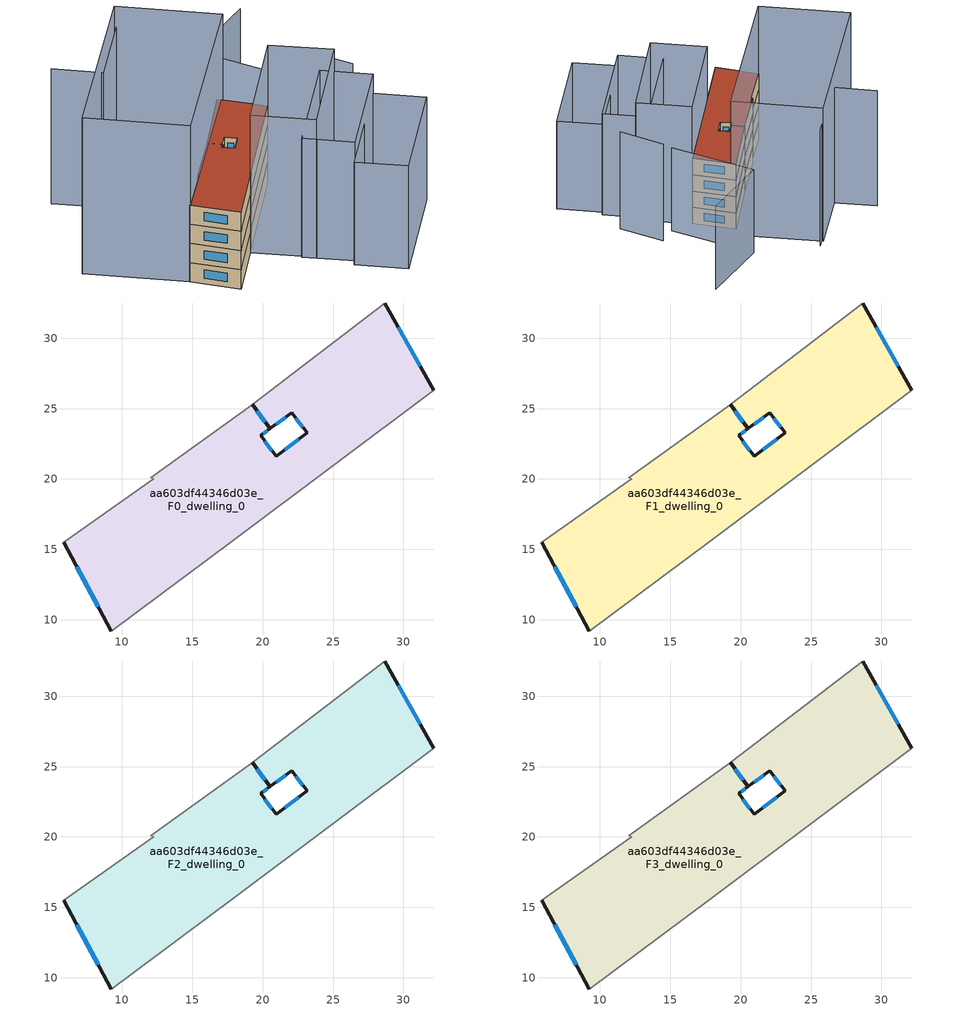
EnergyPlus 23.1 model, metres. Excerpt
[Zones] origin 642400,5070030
aa603df44346d03e_F0_dwelling_0
 floor ground (EU_floor_Construction): 28.67,32.51 32.17,26.3 17.86,15.6 9.25,9.2 5.85,15.5 12.26,20 12.06,20.1 19.24,25.29 20.51,23.57 19.86,23.1 20.96,21.6 23.17,23.3 22.06,24.7 20.55,23.6 19.28,25.32 z0
 wall outside (EU_wall_Construction): 5.85,15.5 9.25,9.2 / 20.55,23.6 22.06,24.7 23.17,23.3 20.96,21.6 19.86,23.1 20.51,23.57 19.24,25.29 / 20.55,23.6 19.28,25.32 / 32.17,26.3 28.67,32.51 z0:3
 wall adiabatic (EU_wall_Construction): 19.24,25.29 12.06,20.1 12.26,20 5.85,15.5 / 28.67,32.51 19.28,25.32 / 9.25,9.2 17.86,15.6 32.17,26.3 z0:3
 window (EU_Window_Construction): 6.79,13.77 8.32,10.93 / 20.16,24.04 19.59,24.82 / 20.04,23.23 20.33,23.44 / 20.66,22.01 20.17,22.69 / 22.56,22.83 21.57,22.07 / 22.37,24.32 22.86,23.69 / 20.97,23.9 21.65,24.4 / 20.2,24.07 19.63,24.85 / 31.21,28.01 29.64,30.8 z0.83:2.17
aa603df44346d03e_F1_dwelling_0
 floor to aa603df44346d03e_F0_dwelling_0 (EU_floor_Construction): 28.67,32.51 32.17,26.3 17.86,15.6 9.25,9.2 5.85,15.5 12.26,20 12.06,20.1 19.24,25.29 20.51,23.57 19.86,23.1 20.96,21.6 23.17,23.3 22.06,24.7 20.55,23.6 19.28,25.32 z3
 wall outside (EU_wall_Construction): 5.85,15.5 9.25,9.2 / 20.55,23.6 22.06,24.7 23.17,23.3 20.96,21.6 19.86,23.1 20.51,23.57 19.24,25.29 / 20.55,23.6 19.28,25.32 / 32.17,26.3 28.67,32.51 z3:6
 wall adiabatic (EU_wall_Construction): 19.24,25.29 12.06,20.1 12.26,20 5.85,15.5 / 28.67,32.51 19.28,25.32 / 9.25,9.2 17.86,15.6 32.17,26.3 z3:6
 window (EU_Window_Construction): 6.79,13.77 8.32,10.93 / 20.16,24.04 19.59,24.82 / 20.04,23.23 20.33,23.44 / 20.66,22.01 20.17,22.69 / 22.56,22.83 21.57,22.07 / 22.37,24.32 22.86,23.69 / 20.97,23.9 21.65,24.4 / 20.2,24.07 19.63,24.85 / 31.21,28.01 29.64,30.8 z3.83:5.17
aa603df44346d03e_F2_dwelling_0
 floor to aa603df44346d03e_F1_dwelling_0 (EU_floor_Construction): 28.67,32.51 32.17,26.3 17.86,15.6 9.25,9.2 5.85,15.5 12.26,20 12.06,20.1 19.24,25.29 20.51,23.57 19.86,23.1 20.96,21.6 23.17,23.3 22.06,24.7 20.55,23.6 19.28,25.32 z6
 wall outside (EU_wall_Construction): 5.85,15.5 9.25,9.2 / 20.55,23.6 22.06,24.7 23.17,23.3 20.96,21.6 19.86,23.1 20.51,23.57 19.24,25.29 / 20.55,23.6 19.28,25.32 / 32.17,26.3 28.67,32.51 z6:9
 wall adiabatic (EU_wall_Construction): 19.24,25.29 12.06,20.1 12.26,20 5.85,15.5 / 28.67,32.51 19.28,25.32 / 9.25,9.2 17.86,15.6 32.17,26.3 z6:9
 window (EU_Window_Construction): 6.79,13.77 8.32,10.93 / 20.16,24.04 19.59,24.82 / 20.04,23.23 20.33,23.44 / 20.66,22.01 20.17,22.69 / 22.56,22.83 21.57,22.07 / 22.37,24.32 22.86,23.69 / 20.97,23.9 21.65,24.4 / 20.2,24.07 19.63,24.85 / 31.21,28.01 29.64,30.8 z6.83:8.17
aa603df44346d03e_F3_dwelling_0
 floor to aa603df44346d03e_F2_dwelling_0 (EU_floor_Construction): 28.67,32.51 32.17,26.3 17.86,15.6 9.25,9.2 5.85,15.5 12.26,20 12.06,20.1 19.24,25.29 20.51,23.57 19.86,23.1 20.96,21.6 23.17,23.3 22.06,24.7 20.55,23.6 19.28,25.32 z9
 wall outside (EU_wall_Construction): 5.85,15.5 9.25,9.2 / 20.55,23.6 22.06,24.7 23.17,23.3 20.96,21.6 19.86,23.1 20.51,23.57 19.24,25.29 / 20.55,23.6 19.28,25.32 / 32.17,26.3 28.67,32.51 z9:12
 wall adiabatic (EU_wall_Construction): 19.24,25.29 12.06,20.1 12.26,20 5.85,15.5 / 28.67,32.51 19.28,25.32 / 9.25,9.2 17.86,15.6 32.17,26.3 z9:12
 window (EU_Window_Construction): 6.79,13.77 8.32,10.93 / 20.16,24.04 19.59,24.82 / 20.04,23.23 20.33,23.44 / 20.66,22.01 20.17,22.69 / 22.56,22.83 21.57,22.07 / 22.37,24.32 22.86,23.69 / 20.97,23.9 21.65,24.4 / 20.2,24.07 19.63,24.85 / 31.21,28.01 29.64,30.8 z9.83:11.17
 roof outside (EU_roof_Construction): 17.86,15.6 32.17,26.3 28.67,32.51 19.28,25.32 20.55,23.6 22.06,24.7 23.17,23.3 20.96,21.6 19.86,23.1 20.51,23.57 19.24,25.29 12.06,20.1 12.26,20 5.85,15.5 9.25,9.2 z12
shading: 24.48,2.64 39.37,13.59 / 39.37,13.59 43.76,7.63 / 43.76,7.63 28.86,-3.32 / 28.86,-3.32 24.48,2.64 z0:16.1; 40.09,14.12 25.36,3.29 / 25.36,3.29 21.04,9.16 / 21.04,9.16 35.77,19.99 / 35.77,19.99 40.09,14.12 z0:18.6; 17.05,14.99 32.17,26.3 / 32.17,26.3 37.6,19.04 / 37.6,19.04 22.48,7.73 / 22.48,7.73 17.05,14.99 z0:21.5; 41.19,19.09 39.16,26.65 z0:17.7; -2.72,27.46 21.77,45.02 / 21.77,45.02 30.38,33 / 30.38,33 5.89,15.44 / 5.89,15.44 -2.72,27.46 z0:24.4; 23.01,45.6 12.06,37.61 / 12.06,37.61 7.82,43.44 z0:21.1; 36,25.49 31.98,39.61 / 31.98,39.61 44.27,43.12 z0:15.2
[Building]
EU S2 Campaign: North Axis=0; Terrain=City; Solar Distribution=FullExterior
[Site:Location]
Lyon-Bron: Latitude=45.75; Longitude=5; Time Zone=1; Elevation=198
[SizingPeriod:WeatherFileDays]
AnnualSizingPeriod: Begin Month=1; Begin Day of Month=1; End Month=12; End Day of Month=31; Day of Week for Start Day=Monday; Use Weather File Daylight Saving Period=No; Use Weather File Rain and Snow Indicators=No
[MATERIAL]
EU_InternalMass_Material: Roughness=MediumRough; Thickness=0.1; Conductivity=1; Density=1800; Specific Heat=900; Thermal Absorptance=0.9; Solar Absorptance=0.7; Visible Absorptance=0.7
[MATERIAL:NOMASS] Roughness=MediumRough; Thermal Absorptance=0.9; Solar Absorptance=0.7; Visible Absorptance=0.7
Name | Thermal Resistance
EU_wall_NoMass | 0.87146
EU_roof_NoMass | 0.842276
EU_floor_NoMass | 0.496999
[WINDOWMATERIAL:SIMPLEGLAZINGSYSTEM]
EU_Window_SimpleGlazing: UFactor=2.2525; Solar Heat Gain Coefficient=0.76; Visible Transmittance=0.76
[CONSTRUCTION]
EU_wall_Construction: EU_wall_NoMass
EU_roof_Construction: EU_roof_NoMass
EU_floor_Construction: EU_floor_NoMass
EU_InternalMass_Construction: EU_InternalMass_Material
EU_Window_Construction: EU_Window_SimpleGlazing
[ZONE] Type=1; Multiplier=1; Ceiling Height=autocalculate; Floor Area=autocalculate; Part of Total Floor Area=Yes
Name | Volume
aa603df44346d03e_F0_dwelling_0 | 583.66
aa603df44346d03e_F1_dwelling_0; aa603df44346d03e_F2_dwelling_0 | 583.659
aa603df44346d03e_F3_dwelling_0 | 1750.98
[INTERNALMASS] Construction=EU_InternalMass_Construction; Surface Area=194.554
Name | Zone or ZoneList
aa603df44346d03e_F0_dwelling_0_EU_InternalMass | aa603df44346d03e_F0_dwelling_0
aa603df44346d03e_F1_dwelling_0_EU_InternalMass | aa603df44346d03e_F1_dwelling_0
aa603df44346d03e_F2_dwelling_0_EU_InternalMass | aa603df44346d03e_F2_dwelling_0
aa603df44346d03e_F3_dwelling_0_EU_InternalMass | aa603df44346d03e_F3_dwelling_0
[OTHEREQUIPMENT] Fuel Type=Electricity; Design Level Calculation Method=Watts/Area; Power per Zone Floor Area=1; Fraction Latent=0; Fraction Radiant=0; Fraction Lost=0; Carbon Dioxide Generation Rate=0; EndUse Subcategory=EU_Step8_InternalGains
Name | Zone or ZoneList or Space or SpaceList | Schedule
EU_Step8_InternalGain_aa603df44346d03e_F0_dwelling_0_f000 | aa603df44346d03e_F0_dwelling_0 | EU_Step8_GainSchedule_aa603df44346d03e_F0_dwelling_0_f000
EU_Step8_InternalGain_aa603df44346d03e_F1_dwelling_0_f000 | aa603df44346d03e_F1_dwelling_0 | EU_Step8_GainSchedule_aa603df44346d03e_F1_dwelling_0_f000
EU_Step8_InternalGain_aa603df44346d03e_F2_dwelling_0_f000 | aa603df44346d03e_F2_dwelling_0 | EU_Step8_GainSchedule_aa603df44346d03e_F2_dwelling_0_f000
EU_Step8_InternalGain_aa603df44346d03e_F3_dwelling_0_f000 | aa603df44346d03e_F3_dwelling_0 | EU_Step8_GainSchedule_aa603df44346d03e_F3_dwelling_0_f000
[ZONEVENTILATION:DESIGNFLOWRATE] Schedule=EU_AlwaysOn; Design Flow Rate Calculation Method=AirChanges/Hour; Air Changes per Hour=0.425; Ventilation Type=Natural; Fan Pressure Rise=0; Fan Total Efficiency=1; Constant Term Coefficient=1; Temperature Term Coefficient=0; Velocity Term Coefficient=0; Velocity Squared Term Coefficient=0; Minimum Indoor Temperature=-100; Maximum Indoor Temperature=100; Delta Temperature=-100; Minimum Outdoor Temperature=-100; Maximum Outdoor Temperature=100; Maximum Wind Speed=40
Name | Zone or ZoneList or Space or SpaceList
EU_ConstantAir_aa603df44346d03e_F0_dwelling_0 | aa603df44346d03e_F0_dwelling_0
EU_ConstantAir_aa603df44346d03e_F1_dwelling_0 | aa603df44346d03e_F1_dwelling_0
EU_ConstantAir_aa603df44346d03e_F2_dwelling_0 | aa603df44346d03e_F2_dwelling_0
EU_ConstantAir_aa603df44346d03e_F3_dwelling_0 | aa603df44346d03e_F3_dwelling_0
[HVACTEMPLATE:THERMOSTAT] Constant Heating Setpoint=20; Constant Cooling Setpoint=50
EU_HeatOnly_aa603df44346d03e_F0_dwelling_0; EU_HeatOnly_aa603df44346d03e_F1_dwelling_0; EU_HeatOnly_aa603df44346d03e_F2_dwelling_0; EU_HeatOnly_aa603df44346d03e_F3_dwelling_0
[HVACTEMPLATE:ZONE:IDEALLOADSAIRSYSTEM] System Availability Schedule=EU_AlwaysOn; Maximum Heating Supply Air Temperature=50; Minimum Cooling Supply Air Temperature=13; Maximum Heating Supply Air Humidity Ratio=0.0156; Minimum Cooling Supply Air Humidity Ratio=0.0077; Heating Limit=NoLimit; Cooling Limit=NoLimit; Heating Availability Schedule=EU_AlwaysOn; Cooling Availability Schedule=EU_CoolingOff; Dehumidification Control Type=ConstantSensibleHeatRatio; Cooling Sensible Heat Ratio=0.7; Dehumidification Setpoint=60; Humidification Control Type=None; Humidification Setpoint=30; Outdoor Air Method=None; Outdoor Air Flow Rate per Person=0.00944; Outdoor Air Flow Rate per Zone Floor Area=0; Outdoor Air Flow Rate per Zone=0; Demand Controlled Ventilation Type=None; Outdoor Air Economizer Type=NoEconomizer; Heat Recovery Type=None; Sensible Heat Recovery Effectiveness=0.7; Latent Heat Recovery Effectiveness=0.65
Name | Template Thermostat
aa603df44346d03e_F0_dwelling_0 | EU_HeatOnly_aa603df44346d03e_F0_dwelling_0
aa603df44346d03e_F1_dwelling_0 | EU_HeatOnly_aa603df44346d03e_F1_dwelling_0
aa603df44346d03e_F2_dwelling_0 | EU_HeatOnly_aa603df44346d03e_F2_dwelling_0
aa603df44346d03e_F3_dwelling_0 | EU_HeatOnly_aa603df44346d03e_F3_dwelling_0
[SIZING:ZONE] Zone Cooling Design Supply Air Temperature Input Method=SupplyAirTemperature; Zone Cooling Design Supply Air Temperature=13; Zone Heating Design Supply Air Temperature Input Method=SupplyAirTemperature; Zone Heating Design Supply Air Temperature=50; Zone Cooling Design Supply Air Humidity Ratio=0.008; Zone Heating Design Supply Air Humidity Ratio=0.008; Cooling Design Air Flow Method=DesignDay; Cooling Design Air Flow Rate=0; Cooling Minimum Air Flow per Zone Floor Area=0.000762; Cooling Minimum Air Flow=0; Cooling Minimum Air Flow Fraction=0.2; Heating Design Air Flow Method=DesignDay; Heating Design Air Flow Rate=0; Heating Maximum Air Flow per Zone Floor Area=0.002032; Heating Maximum Air Flow=0.141576; Heating Maximum Air Flow Fraction=0.3; Account for Dedicated Outdoor Air System=No; Dedicated Outdoor Air System Control Strategy=NeutralSupplyAir; Dedicated Outdoor Air Low Setpoint Temperature for Design=autosize; Dedicated Outdoor Air High Setpoint Temperature for Design=autosize; Zone Load Sizing Method=Sensible Load Only No Latent Load; Zone Latent Cooling Design Supply Air Humidity Ratio Input Method=HumidityRatioDifference; Zone Cooling Design Supply Air Humidity Ratio Difference=0.005; Zone Latent Heating Design Supply Air Humidity Ratio Input Method=HumidityRatioDifference; Zone Humidification Design Supply Air Humidity Ratio Difference=0.005
aa603df44346d03e_F0_dwelling_0; aa603df44346d03e_F1_dwelling_0; aa603df44346d03e_F2_dwelling_0; aa603df44346d03e_F3_dwelling_0
[SCHEDULE:CONSTANT]
Name | Hourly Value
EU_AlwaysOn | 1
EU_CoolingOff | 0
[SCHEDULE:FILE] Column Number=1; Rows to Skip at Top=0; Number of Hours of Data=8760; Column Separator=Comma; Interpolate to Timestep=No; Minutes per Item=60; Adjust Schedule for Daylight Savings=Yes
Name | File
EU_Step8_GainSchedule_aa603df44346d03e_F0_dwelling_0_f000 | ../../schedules/aa603df44346d03e/aa603df44346d03e_F0_dwelling_0_f000_gain.csv
EU_Step8_GainSchedule_aa603df44346d03e_F1_dwelling_0_f000 | ../../schedules/aa603df44346d03e/aa603df44346d03e_F1_dwelling_0_f000_gain.csv
EU_Step8_GainSchedule_aa603df44346d03e_F2_dwelling_0_f000 | ../../schedules/aa603df44346d03e/aa603df44346d03e_F2_dwelling_0_f000_gain.csv
EU_Step8_GainSchedule_aa603df44346d03e_F3_dwelling_0_f000 | ../../schedules/aa603df44346d03e/aa603df44346d03e_F3_dwelling_0_f000_gain.csv
